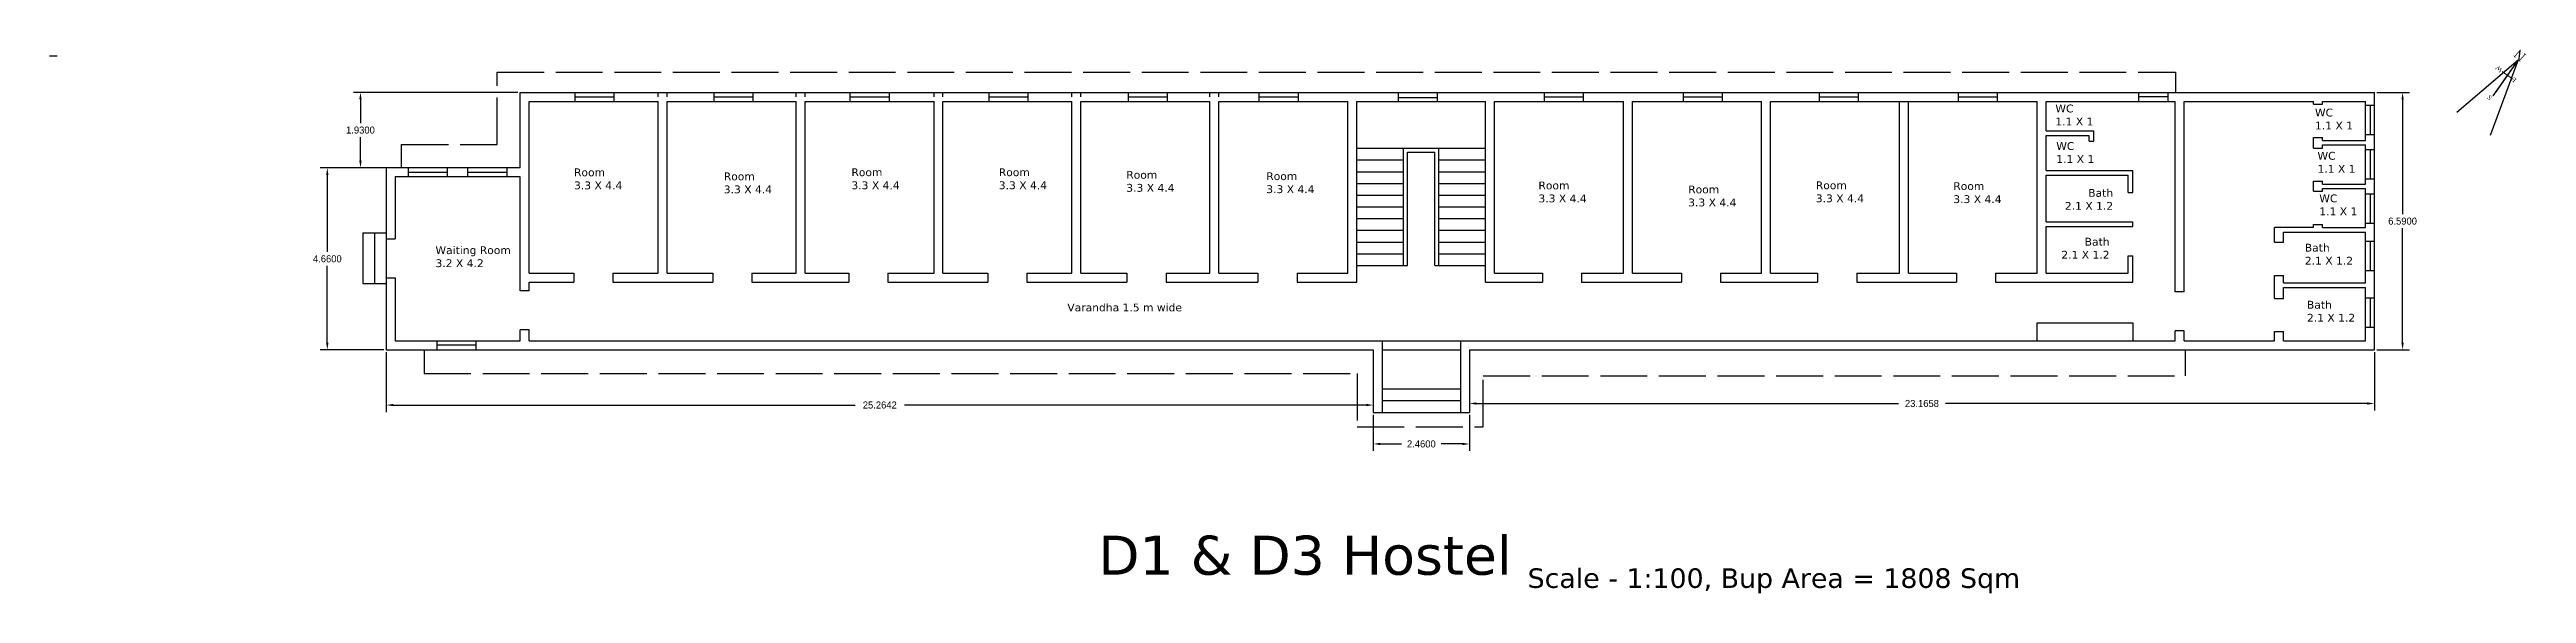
# Model space of a CAD drawing. Header units: inches. Extents: x -1 to 196, y 1 to 25.
# Drawn here: x -0.7 to 62.7, y 1.4 to 15.4 of the extents above; entities that cross this region are included whole.
import ezdxf

# ---------------------------------------------------------------- set-up
doc = ezdxf.new("R2010")
doc.units = ezdxf.units.IN
doc.header["$MEASUREMENT"] = 0
doc.linetypes.add('ACAD_ISO02W100', pattern=[15, 12, -3])
doc.layers.add('WALL', color=7, linetype='Continuous', lineweight=30)
doc.layers.add('window', color=7, linetype='Continuous', lineweight=13)
doc.styles.add('PRASAD', font='arial.ttf')
doc.dimstyles.get("Standard").update_dxf_attribs({"dimtxt": 0.18, "dimasz": 0.18, "dimexe": 0.18, "dimexo": 0.0625, "dimgap": 0.09, "dimtad": 0, "dimtih": 1, "dimtoh": 1, "dimdec": 4, "dimzin": 0, "dimdsep": 46, "dimtxsty": 'Standard', "dimcen": 0.09, "dimadec": 0, "dimazin": 0, "dimtfac": 1, "dimtdec": 4, "dimtofl": 0, "dimtmove": 0, "dimatfit": 3, "dimfxl": 1, "dimtolj": 1, "dimtzin": 0, "dimarcsym": 0})

# ---------------------------------------------------------------- blocks, each defined once
blk = doc.blocks.new('*D2')
at = {"color": 0, "lineweight": -2}
for p, q in [((58.86, 14.262), (59.697, 14.262)), ((59.517, 14.082), (59.517, 11.147)), ((59.517, 7.852), (59.517, 10.787)), ((58.86, 7.672), (59.697, 7.672))]:
    blk.add_line(p, q, dxfattribs=at)
at = {"color": 0}
for points in [[(59.487, 14.082), (59.547, 14.082), (59.517, 14.262)], [(59.487, 7.852), (59.547, 7.852), (59.517, 7.672)]]:
    blk.add_solid(points, dxfattribs=at)
at = {"layer": 'Defpoints', "color": 0}
for p in [(58.797, 14.262), (58.797, 7.672), (59.517, 7.672)]:
    blk.add_point(p, dxfattribs=at)
at = {"color": 0, "insert": (59.517, 10.967), "char_height": 0.18, "attachment_point": 5}
blk.add_mtext('\\A1;6.5900', dxfattribs=at)
blk = doc.blocks.new('*D3')
at = {"color": 0, "lineweight": -2}
for p, q in [((35.631, 7.61), (35.631, 6.119)), ((58.797, 7.61), (58.797, 6.119)), ((35.811, 6.299), (46.614, 6.299)), ((58.617, 6.299), (47.814, 6.299))]:
    blk.add_line(p, q, dxfattribs=at)
at = {"color": 0}
for points in [[(35.811, 6.329), (35.811, 6.269), (35.631, 6.299)], [(58.617, 6.329), (58.617, 6.269), (58.797, 6.299)]]:
    blk.add_solid(points, dxfattribs=at)
at = {"layer": 'Defpoints', "color": 0}
for p in [(35.631, 7.672), (58.797, 7.672), (35.631, 6.299)]:
    blk.add_point(p, dxfattribs=at)
at = {"color": 0, "insert": (47.214, 6.299), "char_height": 0.18, "attachment_point": 5}
blk.add_mtext('\\A1;23.1658', dxfattribs=at)
blk = doc.blocks.new('*D4')
at = {"color": 0, "lineweight": -2}
for p, q in [((33.171, 6.01), (33.171, 5.083)), ((35.631, 6.01), (35.631, 5.083)), ((33.351, 5.263), (33.891, 5.263)), ((35.451, 5.263), (34.911, 5.263))]:
    blk.add_line(p, q, dxfattribs=at)
at = {"color": 0}
for points in [[(33.351, 5.293), (33.351, 5.233), (33.171, 5.263)], [(35.451, 5.293), (35.451, 5.233), (35.631, 5.263)]]:
    blk.add_solid(points, dxfattribs=at)
at = {"layer": 'Defpoints', "color": 0}
for p in [(33.171, 6.072), (35.631, 6.072), (33.171, 5.263)]:
    blk.add_point(p, dxfattribs=at)
at = {"color": 0, "insert": (34.401, 5.263), "char_height": 0.18, "attachment_point": 5}
blk.add_mtext('\\A1;2.4600', dxfattribs=at)
blk = doc.blocks.new('*D5')
at = {"color": 0, "lineweight": -2}
for p, q in [((7.907, 7.61), (7.907, 6.079)), ((33.171, 7.61), (33.171, 6.079)), ((8.087, 6.259), (19.909, 6.259)), ((32.991, 6.259), (21.169, 6.259))]:
    blk.add_line(p, q, dxfattribs=at)
at = {"color": 0}
for points in [[(8.087, 6.289), (8.087, 6.229), (7.907, 6.259)], [(32.991, 6.289), (32.991, 6.229), (33.171, 6.259)]]:
    blk.add_solid(points, dxfattribs=at)
at = {"layer": 'Defpoints', "color": 0}
for p in [(7.907, 7.672), (33.171, 7.672), (7.907, 6.259)]:
    blk.add_point(p, dxfattribs=at)
at = {"color": 0, "insert": (20.539, 6.259), "char_height": 0.18, "attachment_point": 5}
blk.add_mtext('\\A1;25.2642', dxfattribs=at)
blk = doc.blocks.new('*D6')
at = {"color": 0, "lineweight": -2}
for p, q in [((7.845, 12.332), (6.218, 12.332)), ((6.398, 12.152), (6.398, 10.182)), ((6.398, 7.852), (6.398, 9.822)), ((7.845, 7.672), (6.218, 7.672))]:
    blk.add_line(p, q, dxfattribs=at)
at = {"color": 0}
for points in [[(6.368, 12.152), (6.428, 12.152), (6.398, 12.332)], [(6.368, 7.852), (6.428, 7.852), (6.398, 7.672)]]:
    blk.add_solid(points, dxfattribs=at)
at = {"layer": 'Defpoints', "color": 0}
for p in [(6.398, 12.332), (7.907, 12.332), (7.907, 7.672)]:
    blk.add_point(p, dxfattribs=at)
at = {"color": 0, "insert": (6.398, 10.002), "char_height": 0.18, "attachment_point": 5}
blk.add_mtext('\\A1;4.6600', dxfattribs=at)
blk = doc.blocks.new('*D7')
at = {"color": 0, "lineweight": -2}
for p, q in [((11.275, 14.262), (7.066, 14.262)), ((7.246, 14.082), (7.246, 13.477)), ((7.246, 12.512), (7.246, 13.117)), ((11.275, 12.332), (7.066, 12.332))]:
    blk.add_line(p, q, dxfattribs=at)
at = {"color": 0}
for points in [[(7.216, 14.082), (7.276, 14.082), (7.246, 14.262)], [(7.216, 12.512), (7.276, 12.512), (7.246, 12.332)]]:
    blk.add_solid(points, dxfattribs=at)
at = {"layer": 'Defpoints', "color": 0}
for p in [(7.246, 14.262), (11.337, 14.262), (11.337, 12.332)]:
    blk.add_point(p, dxfattribs=at)
at = {"color": 0, "insert": (7.246, 13.297), "char_height": 0.18, "attachment_point": 5}
blk.add_mtext('\\A1;1.9300', dxfattribs=at)

msp = doc.modelspace()

# ---------------------------------------------------------------- linework, layer by layer
at = {"linetype": 'ACAD_ISO02W100'}
msp.add_line((-0.51967, 15.1902), (-0.7123, 15.1902), dxfattribs=at)
at = {"linetype": 'ACAD_ISO02W100', "ltscale": 0.1}
for p, q in [((10.74507, 12.92997), (10.74507, 14.78163)), ((10.74507, 14.78163), (53.70106, 14.78163)), ((53.70106, 14.78163), (53.70106, 14.25989)), ((8.29769, 12.33171), (8.29769, 12.92997)), ((8.29769, 12.92997), (10.74507, 12.92997)), ((8.8751, 7.67333), (8.8751, 7.06396)), ((53.96196, 7.00295), (53.96196, 7.67656)), ((8.8751, 7.06396), (32.76052, 7.06396)), ((32.76052, 7.06396), (32.76052, 5.70407)), ((35.98329, 5.70407), (35.98329, 7.00295)), ((35.98329, 7.00295), (53.96196, 7.00295)), ((32.76052, 5.70407), (35.98329, 5.70407))]:
    msp.add_line(p, q, dxfattribs=at)
for p, q in [((11.33704, 14.26208), (58.79704, 14.26208)), ((11.33704, 12.33208), (11.33704, 14.26208)), ((11.56704, 14.03208), (14.86704, 14.03208)), ((11.56704, 9.63208), (11.56704, 14.03208)), ((12.73331, 14.26208), (12.73331, 14.03208)), ((12.73331, 14.14786), (13.73331, 14.14786)), ((13.73331, 14.26208), (13.73331, 14.03208)), ((14.86704, 14.14786), (14.86704, 14.26208)), ((14.86704, 9.63208), (14.86704, 14.03208)), ((15.09704, 14.14786), (15.09704, 14.26208)), ((15.09704, 9.63208), (15.09704, 14.03208)), ((15.09704, 14.03208), (18.39704, 14.03208)), ((16.29048, 14.26208), (16.29048, 14.03208)), ((16.29048, 14.14786), (17.29048, 14.14786)), ((17.29048, 14.26208), (17.29048, 14.03208)), ((18.39704, 14.14786), (18.39704, 14.26208)), ((18.39704, 9.63208), (18.39704, 14.03208)), ((18.62704, 14.14786), (18.62704, 14.26208)), ((18.62704, 9.63208), (18.62704, 14.03208)), ((18.62704, 14.03208), (21.92704, 14.03208)), ((19.77559, 14.26208), (19.77559, 14.03208)), ((19.77559, 14.14786), (20.77559, 14.14786)), ((20.77559, 14.26208), (20.77559, 14.03208)), ((21.92704, 14.14786), (21.92704, 14.26208)), ((21.92704, 9.63208), (21.92704, 14.03208)), ((22.15704, 14.14786), (22.15704, 14.26208)), ((22.15704, 9.63208), (22.15704, 14.03208)), ((22.15704, 14.03208), (25.45704, 14.03208)), ((23.3318, 14.26208), (23.3318, 14.03208)), ((23.3318, 14.14786), (24.3318, 14.14786)), ((24.3318, 14.26208), (24.3318, 14.03208)), ((25.45704, 14.14786), (25.45704, 14.26208)), ((25.45704, 9.63208), (25.45704, 14.03208)), ((25.68704, 14.14786), (25.68704, 14.26208)), ((25.68704, 9.63208), (25.68704, 14.03208)), ((25.68704, 14.03208), (28.98704, 14.03208)), ((26.89262, 14.26208), (26.89262, 14.03208)), ((26.89262, 14.14786), (27.89262, 14.14786)), ((27.89262, 14.26208), (27.89262, 14.03208)), ((28.98704, 14.14786), (28.98704, 14.26208)), ((28.98704, 9.63208), (28.98704, 14.03208)), ((29.21704, 14.14786), (29.21704, 14.26208)), ((29.21704, 9.63208), (29.21704, 14.03208)), ((29.21704, 14.03208), (32.51704, 14.03208)), ((30.24517, 14.26208), (30.24517, 14.03208)), ((30.24517, 14.14786), (31.24517, 14.14786)), ((31.24517, 14.26208), (31.24517, 14.03208)), ((32.51704, 9.63208), (32.51704, 14.03208)), ((32.74704, 9.40208), (32.74704, 14.03208)), ((32.74704, 14.03208), (36.04704, 14.03208)), ((33.80435, 14.26208), (33.80435, 14.03208)), ((33.80435, 14.13111), (34.80435, 14.13111)), ((34.80435, 14.26208), (34.80435, 14.03208)), ((36.04704, 9.40208), (36.04704, 14.03208)), ((36.27704, 9.63208), (36.27704, 14.03208)), ((36.27704, 14.03208), (39.57704, 14.03208)), ((37.54255, 14.26208), (37.54255, 14.03208)), ((37.54255, 14.14786), (38.54255, 14.14786)), ((38.54255, 14.26208), (38.54255, 14.03208)), ((39.57704, 9.63208), (39.57704, 14.03208)), ((39.80704, 9.63208), (39.80704, 14.03208)), ((39.80704, 14.03208), (43.10704, 14.03208)), ((41.09972, 14.26208), (41.09972, 14.03208)), ((41.09972, 14.14786), (42.09972, 14.14786)), ((42.09972, 14.26208), (42.09972, 14.03208)), ((43.10704, 9.63208), (43.10704, 14.03208)), ((43.33704, 9.63208), (43.33704, 14.03208)), ((43.33704, 14.03208), (50.16704, 14.03208)), ((44.58484, 14.26208), (44.58484, 14.03208)), ((44.58484, 14.14786), (45.58484, 14.14786)), ((45.58484, 14.26208), (45.58484, 14.03208)), ((46.63704, 9.63208), (46.63704, 14.03208)), ((46.86704, 9.63208), (46.86704, 14.03208)), ((48.14105, 14.26208), (48.14105, 14.03208)), ((48.14105, 14.14786), (49.14105, 14.14786)), ((49.14105, 14.26208), (49.14105, 14.03208)), ((50.16704, 9.63208), (50.16704, 14.03208)), ((50.39704, 14.03208), (51.49704, 14.03208)), ((50.39704, 13.27708), (50.39704, 14.03208)), ((51.49704, 14.02708), (51.49704, 14.03208)), ((51.49704, 14.02708), (51.61204, 14.02708)), ((51.61204, 14.02708), (51.61204, 14.03208)), ((51.61204, 14.03208), (53.69704, 14.03208)), ((52.76832, 14.03208), (52.76832, 14.26208)), ((52.76832, 14.15597), (53.51832, 14.15597)), ((53.51832, 14.03208), (53.51832, 14.26208)), ((53.69704, 9.63208), (53.69704, 14.03208)), ((53.92704, 9.15896), (53.92704, 14.03208)), ((53.92704, 14.03208), (57.23704, 14.03208)), ((57.23704, 13.95847), (57.23704, 14.03208)), ((57.23704, 13.95847), (57.46704, 13.95847)), ((57.46704, 13.95847), (57.46704, 14.03208)), ((57.46704, 14.03208), (58.56704, 14.03208)), ((58.56704, 13.03208), (58.56704, 14.03208)), ((58.79704, 7.67208), (58.79704, 14.26208)), ((58.56704, 13.93713), (58.79704, 13.93713)), ((58.68811, 13.93713), (58.68811, 13.18713)), ((32.74704, 12.83208), (36.04704, 12.83208)), ((33.94704, 9.83208), (33.94704, 12.83208)), ((34.04704, 9.83208), (34.04704, 12.73208)), ((34.04704, 12.73208), (34.74704, 12.73208)), ((34.74704, 9.83208), (34.74704, 12.73208)), ((34.84704, 9.83208), (34.84704, 12.83208)), ((50.39704, 13.27708), (51.61204, 13.27708)), ((50.39704, 13.16208), (51.49704, 13.16208)), ((50.39704, 12.26208), (50.39704, 13.16208)), ((51.49704, 13.01208), (51.49704, 13.16208)), ((51.49704, 13.01208), (51.61204, 13.01208)), ((51.61204, 13.01208), (51.61204, 13.27708)), ((57.23704, 13.10847), (57.46704, 13.10847)), ((57.23704, 12.83857), (57.23704, 13.10847)), ((57.23704, 12.83857), (57.46704, 12.83857)), ((57.46704, 13.03208), (57.46704, 13.10847)), ((57.46704, 13.03208), (58.56704, 13.03208)), ((57.46704, 12.91708), (58.56704, 12.91708)), ((57.46704, 12.83857), (57.46704, 12.91708)), ((58.56704, 13.18713), (58.79704, 13.18713)), ((58.56704, 11.91708), (58.56704, 12.91708)), ((58.56704, 12.80084), (58.79704, 12.80084)), ((58.68811, 12.80565), (58.68811, 12.05084)), ((11.33704, 12.33208), (7.90704, 12.33208)), ((7.90704, 12.33208), (7.90704, 10.5167)), ((11.33704, 12.10208), (8.13704, 12.10208)), ((8.13704, 12.10208), (8.13704, 10.5167)), ((8.46375, 12.33208), (8.46375, 12.10208)), ((8.46375, 12.2193), (9.46375, 12.2193)), ((9.46375, 12.33208), (9.46375, 12.10208)), ((9.98919, 12.33208), (9.98919, 12.10208)), ((9.98919, 12.2193), (10.98919, 12.2193)), ((10.98919, 12.33208), (10.98919, 12.10208)), ((11.33704, 9.18111), (11.33704, 12.10208)), ((32.74704, 12.53208), (33.94704, 12.53208)), ((32.74704, 12.23208), (33.94704, 12.23208)), ((34.84704, 12.53208), (36.04704, 12.53208)), ((34.84704, 12.23208), (36.04704, 12.23208)), ((50.39704, 12.26208), (52.61204, 12.26208)), ((50.39704, 12.14708), (52.49704, 12.14708)), ((50.39704, 10.94708), (50.39704, 12.14708)), ((52.49704, 12.26208), (52.61204, 12.26208)), ((52.49704, 11.69708), (52.49704, 12.14708)), ((52.61204, 11.69708), (52.61204, 12.26208)), ((58.56704, 12.05084), (58.79704, 12.05084)), ((32.74704, 11.93208), (33.94704, 11.93208)), ((32.74704, 11.63208), (33.94704, 11.63208)), ((34.84704, 11.93208), (36.04704, 11.93208)), ((34.84704, 11.63208), (36.04704, 11.63208)), ((52.49704, 11.69708), (52.61204, 11.69708)), ((57.23704, 11.98857), (57.46704, 11.98857)), ((57.23704, 11.73351), (57.23704, 11.98857)), ((57.23704, 11.73351), (57.46704, 11.73351)), ((57.46704, 11.91708), (57.46704, 11.98857)), ((57.46704, 11.91708), (58.56704, 11.91708)), ((57.46704, 11.80208), (58.56704, 11.80208)), ((57.46704, 11.73351), (57.46704, 11.80208)), ((58.56704, 10.80208), (58.56704, 11.80208)), ((58.56704, 11.66889), (58.79704, 11.66889)), ((58.68811, 11.66889), (58.68811, 10.91889)), ((32.74704, 11.33208), (33.94704, 11.33208)), ((32.74704, 11.03208), (33.94704, 11.03208)), ((34.84704, 11.33208), (36.04704, 11.33208)), ((34.84704, 11.03208), (36.04704, 11.03208)), ((50.39704, 10.94708), (52.61204, 10.94708)), ((50.39704, 9.63208), (50.39704, 10.83208)), ((50.39704, 10.83208), (52.61204, 10.83208)), ((52.61204, 10.83208), (52.61204, 10.94708)), ((56.23704, 10.42818), (56.23704, 10.80208)), ((57.23704, 10.80208), (56.23704, 10.80208)), ((57.23704, 10.80208), (57.23704, 10.88351)), ((57.23704, 10.88351), (57.46704, 10.88351)), ((57.46704, 10.80208), (57.46704, 10.88351)), ((57.46704, 10.80208), (58.56704, 10.80208)), ((58.56704, 10.91889), (58.79704, 10.91889)), ((7.30704, 10.6667), (7.90704, 10.6667)), ((7.30704, 10.6667), (7.30704, 9.3667)), ((7.60704, 10.6667), (7.60704, 9.3667)), ((7.90704, 10.6667), (7.90704, 9.3667)), ((7.90704, 10.5167), (8.13704, 10.5167)), ((32.74704, 10.73208), (33.94704, 10.73208)), ((32.74704, 10.43208), (33.94704, 10.43208)), ((34.84704, 10.73208), (36.04704, 10.73208)), ((34.84704, 10.43208), (36.04704, 10.43208)), ((56.23704, 10.42818), (56.46704, 10.42818)), ((56.46704, 10.68708), (58.56704, 10.68708)), ((56.46704, 10.42818), (56.46704, 10.68708)), ((58.56704, 9.38708), (58.56704, 10.68708)), ((58.56704, 10.45649), (58.79704, 10.45649)), ((58.68811, 10.45649), (58.68811, 9.70649)), ((7.90704, 9.5167), (8.13704, 9.5167)), ((7.90704, 9.5167), (7.90704, 7.67208)), ((8.13704, 9.5167), (8.13704, 7.90208)), ((11.56704, 9.63208), (12.70672, 9.63208)), ((12.70672, 9.63208), (12.70672, 9.40208)), ((13.70672, 9.63208), (13.70672, 9.40208)), ((13.70672, 9.63208), (14.86704, 9.63208)), ((15.09704, 9.63208), (16.26389, 9.63208)), ((16.26389, 9.63208), (16.26389, 9.40208)), ((17.26389, 9.63208), (17.26389, 9.40208)), ((17.26389, 9.63208), (18.39704, 9.63208)), ((18.62704, 9.63208), (19.749, 9.63208)), ((19.749, 9.63208), (19.749, 9.40208)), ((20.749, 9.63208), (20.749, 9.40208)), ((20.749, 9.63208), (21.92704, 9.63208)), ((22.15704, 9.63208), (23.30521, 9.63208)), ((23.30521, 9.63208), (23.30521, 9.40208)), ((24.30521, 9.63208), (24.30521, 9.40208)), ((24.30521, 9.63208), (25.45704, 9.63208)), ((25.68704, 9.63208), (26.86603, 9.63208)), ((26.86603, 9.63208), (26.86603, 9.40208)), ((27.86603, 9.63208), (27.86603, 9.40208)), ((27.86603, 9.63208), (28.98704, 9.63208)), ((29.21704, 9.63208), (30.21858, 9.63208)), ((30.21858, 9.63208), (30.21858, 9.40208)), ((31.21858, 9.63208), (31.21858, 9.40208)), ((31.21858, 9.63208), (32.51704, 9.63208)), ((32.74704, 10.13208), (33.94704, 10.13208)), ((32.74704, 9.83208), (34.04704, 9.83208)), ((34.74704, 9.83208), (36.04704, 9.83208)), ((34.84704, 10.13208), (36.04704, 10.13208)), ((36.27704, 9.63208), (37.50269, 9.63208)), ((37.50269, 9.63208), (37.50269, 9.40208)), ((38.50269, 9.63208), (38.50269, 9.40208)), ((38.50269, 9.63208), (39.57704, 9.63208)), ((39.80704, 9.63208), (41.05986, 9.63208)), ((41.05986, 9.63208), (41.05986, 9.40208)), ((42.05986, 9.63208), (42.05986, 9.40208)), ((42.05986, 9.63208), (43.10704, 9.63208)), ((43.33704, 9.63208), (44.54497, 9.63208)), ((44.54497, 9.63208), (44.54497, 9.40208)), ((45.54497, 9.63208), (45.54497, 9.40208)), ((45.54497, 9.63208), (46.63704, 9.63208)), ((46.86704, 9.63208), (48.10119, 9.63208)), ((48.10119, 9.63208), (48.10119, 9.40208)), ((49.10119, 9.63208), (49.10119, 9.40208)), ((49.10119, 9.63208), (50.16704, 9.63208)), ((50.39704, 9.63208), (52.49704, 9.63208)), ((52.49704, 9.63208), (52.49704, 10.08208)), ((52.49704, 10.08208), (52.61204, 10.08208)), ((52.61204, 9.40208), (52.61204, 10.08208)), ((53.69704, 9.15896), (53.69704, 9.63208)), ((56.23704, 9.57818), (56.46704, 9.57818)), ((56.23704, 8.98768), (56.23704, 9.57818)), ((56.46704, 9.38708), (56.46704, 9.57818)), ((58.56704, 9.70649), (58.79704, 9.70649)), ((7.30704, 9.3667), (7.90704, 9.3667)), ((11.56704, 9.18111), (11.33704, 9.18111)), ((11.56704, 9.40208), (12.70672, 9.40208)), ((11.56704, 9.18111), (11.56704, 9.40208)), ((13.70672, 9.40208), (16.26389, 9.40208)), ((17.26389, 9.40208), (19.749, 9.40208)), ((20.749, 9.40208), (23.30521, 9.40208)), ((24.30521, 9.40208), (26.86603, 9.40208)), ((27.86603, 9.40208), (30.21858, 9.40208)), ((31.21858, 9.40208), (32.74704, 9.40208)), ((36.04704, 9.40208), (37.50269, 9.40208)), ((38.50269, 9.40208), (41.05986, 9.40208)), ((42.05986, 9.40208), (44.54497, 9.40208)), ((45.54497, 9.40208), (48.10119, 9.40208)), ((49.10119, 9.40208), (52.61204, 9.40208)), ((53.92704, 9.15896), (53.69704, 9.15896)), ((56.23704, 8.98768), (56.46704, 8.98768)), ((56.46704, 9.38708), (58.56704, 9.38708)), ((56.46704, 9.27208), (58.56704, 9.27208)), ((56.46704, 8.98768), (56.46704, 9.27208)), ((58.56704, 7.90208), (58.56704, 9.27208)), ((58.56704, 9.00261), (58.79704, 9.00261)), ((58.68811, 9.00261), (58.68811, 8.25261)), ((50.16704, 7.90208), (50.16704, 8.36663)), ((50.16704, 8.36663), (52.61204, 8.36663)), ((52.61204, 8.36663), (52.61204, 7.90208)), ((58.56704, 8.25261), (58.79704, 8.25261)), ((7.90704, 7.67208), (33.17123, 7.67208)), ((8.13704, 7.90208), (11.33704, 7.90208)), ((9.20324, 7.90208), (9.20324, 7.67208)), ((9.20324, 7.80288), (10.20324, 7.80288)), ((10.20324, 7.90208), (10.20324, 7.67208)), ((11.33704, 7.90208), (11.33704, 8.18111)), ((11.56704, 8.18111), (11.33704, 8.18111)), ((11.56704, 7.90208), (11.56704, 8.18111)), ((11.56704, 7.90208), (33.40123, 7.90208)), ((33.17123, 7.67208), (33.17123, 6.07208)), ((33.40123, 7.90208), (33.40123, 6.07208)), ((33.40123, 7.90208), (53.69704, 7.90208)), ((33.40123, 7.67208), (35.40123, 7.67208)), ((35.40123, 7.90208), (35.40123, 6.07208)), ((35.63123, 7.67208), (35.63123, 6.07208)), ((35.63123, 7.67208), (58.79704, 7.67208)), ((53.69704, 7.90208), (53.69704, 8.15896)), ((53.92704, 8.15896), (53.69704, 8.15896)), ((53.92704, 7.90208), (53.92704, 8.15896)), ((53.92704, 7.90208), (56.23704, 7.90208)), ((56.23704, 7.90208), (56.23704, 8.13768)), ((56.23704, 8.13768), (56.46704, 8.13768)), ((56.46704, 7.90208), (56.46704, 8.13768)), ((56.46704, 7.90208), (58.56704, 7.90208)), ((33.40123, 6.67208), (35.40123, 6.67208)), ((33.40123, 6.37208), (35.40123, 6.37208)), ((33.17123, 6.07208), (35.63123, 6.07208))]:
    msp.add_line(p, q)
at = {"layer": 'window'}
msp.add_line((62.06678, 14.79368), (62.3287, 14.61137), dxfattribs=at)

# ---------------------------------------------------------------- texts
for s, insert, char_height, width, attachment_point in [('{\\fVerdana|b0|i0|c0|p34;WC\\P1.1 X 1}', (50.62999, 13.95027), 0.2, 2.8617712, 1), ('{\\fVerdana|b0|i0|c0|p34;WC\\P1.1 X 1}', (57.27512, 13.8462), 0.2, 2.8617712, 1), ('{\\fVerdana|b0|i0|c0|p34;WC\\P1.1 X 1}', (50.65288, 12.9898), 0.2, 2.8617712, 1), ('{\\fVerdana|b0|i0|c0|p34;WC\\P1.1 X 1}', (57.33908, 12.73898), 0.2, 2.8617712, 1), ('{\\fVerdana|b0|i0|c0|p34;Room\\P3.3 X 4.4}', (12.71294, 12.31547), 0.2, 2.8617712, 1), ('{\\fVerdana|b0|i0|c0|p34;Room\\P3.3 X 4.4}', (16.54611, 12.21291), 0.2, 6.969666, 1), ('{\\fVerdana|b0|i0|c0|p34;Room\\P3.3 X 4.4}', (19.81263, 12.31819), 0.2, 2.8617712, 1), ('{\\fVerdana|b0|i0|c0|p34;Room\\P3.3 X 4.4}', (23.58494, 12.31819), 0.2, 2.8617712, 1), ('{\\fVerdana|b0|i0|c0|p34;Room\\P3.3 X 4.4}', (26.8488, 12.25278), 0.2, 2.8617712, 1), ('{\\fVerdana|b0|i0|c0|p34;Room\\P3.3 X 4.4}', (30.43176, 12.2181), 0.2, 2.8617712, 1), ('{\\fVerdana|b0|i0|c0|p34;Room\\P3.3 X 4.4}', (37.39808, 11.98112), 0.2, 2.8617712, 1), ('{\\fVerdana|b0|i0|c0|p34;Room\\P3.3 X 4.4}', (41.23125, 11.87856), 0.2, 6.969666, 1), ('{\\fVerdana|b0|i0|c0|p34;Room\\P3.3 X 4.4}', (44.49777, 11.98384), 0.2, 2.8617712, 1), ('{\\fVerdana|b0|i0|c0|p34;Room\\P3.3 X 4.4}', (48.01747, 11.96344), 0.2, 2.8617712, 1), ('{\\fVerdana|b0|i0|c0|p34;Bath\\P2.1 X 1.2}', (52.10818, 11.78978), 0.2, 2.8617712, 3), ('{\\fVerdana|b0|i0|c0|p34;WC\\P1.1 X 1}', (57.38545, 11.65021), 0.2, 2.8617712, 1), ('{\\fVerdana|b0|i0|c0|p34;Waiting Room\\P3.2 X 4.2}', (9.16648, 10.32416), 0.2, 2.8617712, 1), ('{\\fVerdana|b0|i0|c0|p34;Bath\\P2.1 X 1.2}', (52.0162, 10.5399), 0.2, 2.8617712, 3), ('{\\fVerdana|b0|i0|c0|p34;Bath\\P2.1 X 1.2}', (57.0145, 10.3877), 0.2, 2.8617712, 1), ('{\\fVerdana|b0|i0|c0|p34;Bath\\P2.1 X 1.2}', (57.06852, 8.9268), 0.2, 2.8617712, 1), ('{\\fVerdana|b0|i0|c0|p34;Varandha 1.5 m wide}', (25.33941, 8.85754), 0.2, 4.3106434, 1), ('{\\fVerdana|b0|i0|c0|p34;D1 & D3 Hostel}', (26.13096, 2.91585), 1, 19.9748311, 1), ('{\\fVerdana|b0|i0|c0|p34;Scale - 1:100, Bup Area = 1808 Sqm}', (37.12165, 2.0789), 0.5, 19.9748311, 1)]:
    msp.add_mtext(s, dxfattribs=dict(insert=insert, char_height=char_height, width=width, attachment_point=attachment_point))
at = {"layer": 'WALL', "insert": (61.74576, 14.05295), "char_height": 0.1196707, "width": 0.3020529, "attachment_point": 1, "rotation": 138.2871295, "style": 'PRASAD'}
msp.add_mtext('{\\fTimes New Roman|b0|i0|c0|p18;S}', dxfattribs=at)
at = {"layer": 'window', "attachment_point": 1, "rotation": 138.2871295, "style": 'PRASAD'}
for s, insert, char_height, width in [('{\\fTimes New Roman|b0|i0|c0|p18;N}', (62.5365, 15.03266), 0.2393413, 0.6041059), ('{\\fTimes New Roman|b0|i0|c0|p18;W}', (62.01186, 14.76006), 0.1196707, 0.3020529), ('{\\fTimes New Roman|b0|i0|c0|p18;E}', (62.36413, 14.50626), 0.1196707, 0.3020529)]:
    msp.add_mtext(s, dxfattribs=dict(at, insert=insert, char_height=char_height, width=width))

# ---------------------------------------------------------------- dimensions: what is measured, and where the dimension line sits
for base, p1, p2, picture, middle in [((7.24567, 14.26208), (11.33704, 12.33208), (11.33704, 14.26208), '*D7', (7.24567, 13.29708)), ((59.51664, 7.67208), (58.79704, 14.26208), (58.79704, 7.67208), '*D2', (59.51664, 10.96708)), ((6.39814, 12.33208), (7.90704, 7.67208), (7.90704, 12.33208), '*D6', (6.39814, 10.00208))]:
    dim = msp.add_linear_dim(base=base, p1=p1, p2=p2, angle=90, dimstyle='Standard')
    dim.commit()
    dim.dimension.update_dxf_attribs({"geometry": picture, "text_midpoint": middle, "dimtype": 160})
for base, p1, p2, picture, middle in [((7.90704, 6.25934), (33.17123, 7.67208), (7.90704, 7.67208), '*D5', (20.53913, 6.25934)), ((35.63123, 6.29871), (58.79704, 7.67208), (35.63123, 7.67208), '*D3', (47.21413, 6.29871))]:
    dim = msp.add_linear_dim(base=base, p1=p1, p2=p2, dimstyle='Standard')
    dim.commit()
    dim.dimension.update_dxf_attribs({"geometry": picture, "text_midpoint": middle, "dimtype": 160})
dim = msp.add_linear_dim(base=(33.17123, 5.26314), p1=(35.63123, 6.07208), p2=(33.17123, 6.07208), dimstyle='Standard')
dim.commit()
dim.dimension.update_dxf_attribs({"geometry": '*D4', "text_midpoint": (34.40123, 5.26314)})

# ---------------------------------------------------------------- leaders
at = {"layer": 'window'}
msp.add_leader([(62.47374, 15.09904), (61.82833, 14.17182)], dimstyle='Standard', override={"dimasz": 2, "dimgap": 1, "dimtad": 0, "dimldrblk": 'Open30'}, dxfattribs=at)

doc.saveas('drawing.dxf')
